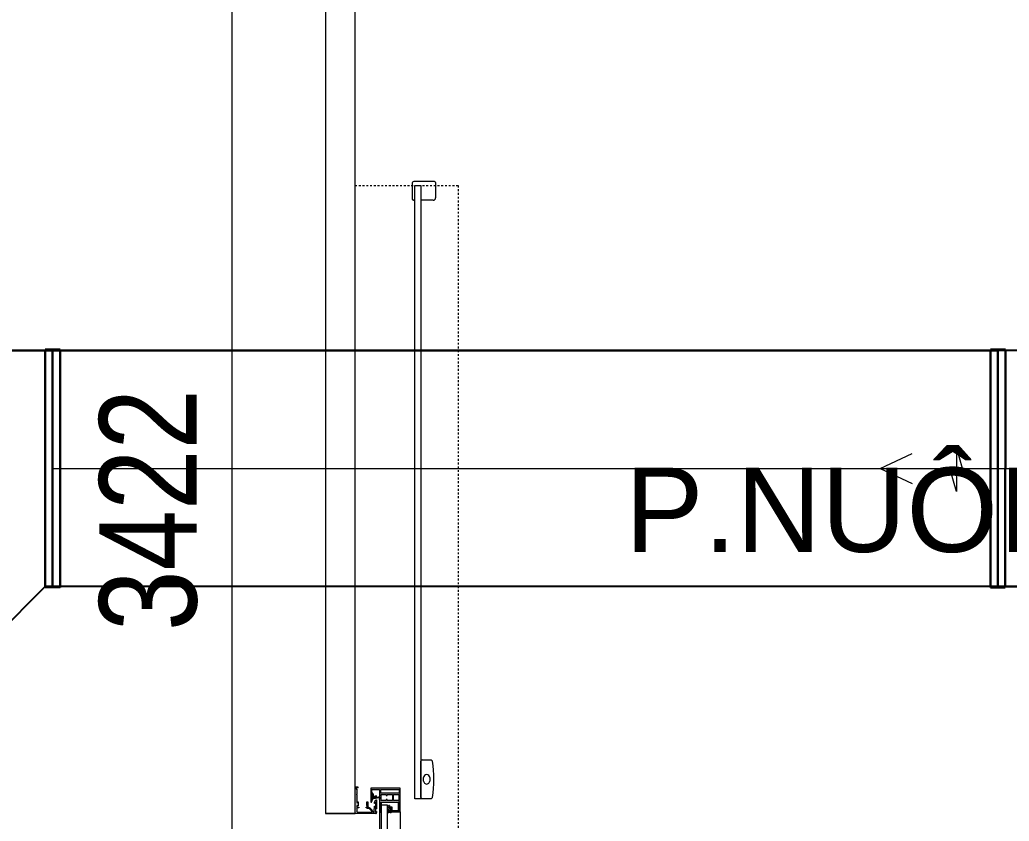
# Model space of a CAD drawing. Header units: millimetres. Extents: x -21807 to 22087, y 36760 to 60640.
# Drawn here: x -677 to 1000, y 55039 to 56398 of the extents above; entities that cross this region are included whole.
import ezdxf

# ---------------------------------------------------------------- set-up
doc = ezdxf.new("R2010")
doc.units = ezdxf.units.MM
doc.linetypes.add('Dash', pattern=[6.35, 3.175, -3.175])
for name, color, linetype, lineweight in [('A-ANNO-DIMS', 7, 'Continuous', 9), ('A-ANNO-DIMS-110', 7, 'Continuous', 9), ('A-AREA-IDEN', 7, 'Continuous', 9), ('A-DETL-GENF', 7, 'Continuous', 5), ('A-GENM', 7, 'Continuous', 5), ('A-WALL', 7, 'Continuous', 9), ('M-HVAC-CDFF', 7, 'Continuous', 5), ('M-HVAC-DUCT', 7, 'Continuous', 25), ('M-HVAC-DUCT-CNTR', 7, 'Continuous', 5)]:
    doc.layers.add(name, color=color, linetype=linetype, lineweight=lineweight)
doc.layers.add('A-DOOR', color=5, linetype='Continuous', lineweight=9, true_color=0x0000ff)
doc.layers.add('A-DOOR-HDLN', color=5, linetype='Dash', lineweight=9, true_color=0x0000ff)
doc.styles.add('Arial_3', font='arial.ttf', dxfattribs={"width": 0.8, "height": 165})
doc.styles.add('Arial_4', font='arial.ttf', dxfattribs={"height": 143})
doc.dimstyles.new('AK_DIM_2_0_Arial_đỏ', dxfattribs={"dimscale": 304.8, "dimtxt": 168.342801, "dimasz": 0.180446, "dimexe": 0.180446, "dimexo": 0.180446, "dimgap": 0.036089, "dimtad": 1, "dimdec": 0, "dimzin": 0, "dimdsep": 46, "dimtxsty": 'Arial_3', "dimblk1": 'OBLIQUE', "dimblk2": 'OBLIQUE', "dimsah": 1, "dimcen": 0.09, "dimadec": 0, "dimazin": 0, "dimtfac": 1, "dimtdec": 4, "dimtix": 1, "dimtmove": 0, "dimatfit": 3, "dimfxl": 1, "dimtvp": 1, "dimtolj": 1, "dimtzin": 0, "dimarcsym": 2})

# ---------------------------------------------------------------- blocks, each defined once
blk = doc.blocks.new('Automatic-Door_Single_Gilgen_SL-PSXP_Without-Side-Panel_On-Wall - Automatic-Door_Single_Gilgen_SL-PSXP_Without-Side-Panel_On-Wall-V2-MẶT BẰNG HỆ THỐNG GIÓ CẤP AHU')
at = {"layer": 'A-DETL-GENF', "lineweight": 9, "true_color": 0xe2e2e2}
h = blk.add_hatch(color=254, dxfattribs=at)
h.paths.add_polyline_path([(-503, 66.5), (-503, 68.5), (-519.5, 68.5), (-522, 77.8), (-522.9, 66.5)])
h.paths.add_polyline_path([(-540.5, 66.5), (-530.1, 66.5), (-532, 69), (-532, 77.8), (-534.5, 68.5), (-540.5, 68.5)])
h.paths.add_polyline_path([(-543, 51.5), (-535.8, 51.5), (-534.5, 53.5), (-540.5, 53.5), (-540.5, 66.5)])
h.paths.add_polyline_path([(-522, 90.2), (-532, 90.2), (-532, 88.4), (-522, 88.4)])
h.paths.add_polyline_path([(-503, 101.5), (-543, 101.5), (-543, 51.5), (-540.5, 68.5), (-540.5, 99.5), (-522, 99), (-522, 90.2), (-519.5, 99.5), (-503, 99.5)])
h.paths.add_polyline_path([(-519, 52.8), (-525.2, 52.9), (-533, 52.9), (-535.8, 51.5), (-519, 51.5)])
h.paths.add_polyline_path([(-519.5, 68.5), (-519.9, 97.8), (-522, 88.4), (-522, 79.6)])
h.paths.add_polyline_path([(-522, 69), (-532, 69), (-528, 66.5), (-525, 66.5)])
h.paths.add_polyline_path([(-532, 90.2), (-532, 99), (-534.5, 99.5), (-534, 97.8)])
h.paths.add_polyline_path([(-532, 79.6), (-532, 88.4), (-534.5, 97.8), (-534.5, 68.5)])
h = blk.add_hatch(color=254, dxfattribs=at)
h.paths.add_polyline_path([(-504.6, 87.9), (-510.7, 87.9), (-509.1, 86.3), (-504.6, 86.3)])
h.paths.add_polyline_path([(-503, 97.8), (-503, 99.5), (-519.5, 99.5), (-519.5, 97.9), (-504.6, 97.8), (-504.6, 87.9), (-503, 84.7)])
h = blk.add_hatch(color=254, dxfattribs=at)
h.paths.add_polyline_path([(-541, 26.5), (-532.6, 27.8), (-541, 28)])
h.paths.add_polyline_path([(-500, 25), (-513, 28), (-513, 30.3), (-518.5, 29.7), (-518.5, 28), (-541, 26.5), (-545, 25)])
h.paths.add_polyline_path([(-500, 25), (-504, 28), (-509.5, 28)])
h.paths.add_polyline_path([(-500, 60), (-502, 53.3), (-502, 30), (-500, 25)])
h.paths.add_polyline_path([(-502, 57.3), (-502, 59.3), (-509.5, 59.3), (-508.2, 57.3)])
h.paths.add_polyline_path([(-504.5, 53), (-505.8, 53.8), (-509, 50.6), (-508.2, 49.3)])
h.paths.add_polyline_path([(-508, 61.5), (-523, 61.5), (-518.5, 60.1), (-511, 60.1)])
h.paths.add_polyline_path([(-510, 46.4), (-520, 46.4), (-515.3, 45)])
at = {"layer": 'A-DETL-GENF', "color": 253, "lineweight": 9, "true_color": 0xaaaaaa}
for p, q in [((-1572, 159.7), (-1572, 124.4)), ((-1570.2, 161.5), (-1543.9, 161.5)), ((-1540, 157.6), (-1540, 136.5)), ((-591, 138.8), (-591, 153.8)), ((-560.9, 151.4), (-555.1, 151.4)), ((-525, 153.8), (-525, 138.8)), ((-1565, 126.5), (-1565, 136.5)), ((-1565, 136.5), (-1540, 136.5)), ((-527.3, 136.5), (-588.7, 136.5)), ((-555.1, 141.2), (-560.9, 141.2)), ((-1541.3, 122.5), (-1570.1, 122.5)), ((-1540, 126.5), (-1565, 126.5)), ((-1540, 126.5), (-1540, 123.8)), ((-503, 101.5), (-543, 101.5)), ((-543, 101.5), (-543, 51.5)), ((-503, 99.5), (-503, 101.5)), ((-540.5, 68.5), (-540.5, 99.5)), ((-540.5, 99.5), (-534.5, 99.5)), ((-534.5, 99.5), (-534.5, 68.5)), ((-532, 90.2), (-532, 99)), ((-532, 99), (-522, 99)), ((-522, 90.2), (-532, 90.2)), ((-532, 88.4), (-522, 88.4)), ((-532, 79.6), (-532, 88.4)), ((-522, 99), (-522, 90.2)), ((-522, 88.4), (-522, 79.6)), ((-503, 99.5), (-519.5, 99.5)), ((-519.5, 99.5), (-519.5, 97.9)), ((-519.5, 68.5), (-519.5, 99.5)), ((-519.5, 99.5), (-503, 99.5)), ((-519.5, 97.9), (-504.6, 97.9)), ((-504.6, 87.9), (-510.7, 87.9)), ((-510.7, 87.9), (-510.7, 84.7)), ((-510.7, 84.7), (-509.1, 84.7)), ((-509.1, 84.7), (-509.1, 86.3)), ((-509.1, 86.3), (-504.6, 86.3)), ((-504.6, 97.9), (-504.6, 87.9)), ((-504.6, 86.3), (-504.6, 84.7)), ((-504.6, 84.7), (-503, 84.7)), ((-503, 84.7), (-503, 99.5)), ((-503, 86.7), (-503, 84.7)), ((-534.5, 68.5), (-540.5, 68.5)), ((-530.5, 79.6), (-532, 79.6)), ((-532, 69), (-532, 77.8)), ((-532, 77.8), (-530.5, 77.8)), ((-522, 69), (-532, 69)), ((-530.5, 77.8), (-530.5, 79.6)), ((-522, 79.6), (-523.5, 79.6)), ((-523.5, 79.6), (-523.5, 77.8)), ((-523.5, 77.8), (-522, 77.8)), ((-522, 77.8), (-522, 69)), ((-503, 68.5), (-519.5, 68.5)), ((-501.8, 69.5), (-518.3, 69.5)), ((-518.3, 69.5), (-518.3, 68.5)), ((-518.3, 68.5), (-503, 68.5)), ((-513.4, 83.5), (-513.4, 82.2)), ((-511.9, 79.5), (-510.9, 79.5)), ((-510.9, 79.5), (-510.9, 82.3)), ((-510.9, 82.3), (-507.6, 82.3)), ((-507.6, 82.3), (-506.3, 79.5)), ((-506.3, 79.5), (-504.8, 79.5)), ((-504.8, 79.5), (-506.2, 82.6)), ((-506.2, 82.6), (-503.4, 82.6)), ((-503.4, 82.6), (-502.1, 79.5)), ((-503, 68.5), (-503, 66.9)), ((-503, 66.5), (-503, 68.5)), ((-502.1, 79.5), (-500.4, 79.5)), ((-502, 66.9), (-501.8, 69.5)), ((-543, 51.5), (-535.8, 51.5)), ((-540.5, 53.5), (-540.5, 66.5)), ((-540.5, 66.5), (-530.1, 66.5)), ((-534.5, 53.5), (-540.5, 53.5)), ((-535.8, 51.5), (-519, 51.5)), ((-531.6, 55.1), (-534.5, 55.1)), ((-534.5, 55.1), (-534.5, 53.5)), ((-533, 52.9), (-533, 54.1)), ((-533, 54.1), (-531.6, 54.1)), ((-525.2, 52.9), (-533, 52.9)), ((-530, 56.1), (-532.9, 56.1)), ((-532.9, 56.1), (-532.9, 55.1)), ((-532.9, 55.1), (-531.2, 55.1)), ((-531.2, 54.1), (-532.6, 54.1)), ((-532.6, 54.1), (-532.6, 53.1)), ((-532.6, 53.1), (-525.6, 53.1)), ((-531.6, 54.1), (-531.6, 55.1)), ((-531.2, 55.1), (-531.2, 54.1)), ((-530.4, 54.1), (-530.4, 55.1)), ((-530.4, 55.1), (-527.8, 55.1)), ((-527.8, 54.1), (-530.4, 54.1)), ((-530.1, 66.5), (-528.8, 65.7)), ((-527, 61.6), (-530, 61.1)), ((-530, 61.1), (-529.1, 56.1)), ((-529.3, 60.6), (-526.9, 61)), ((-528.5, 56.1), (-529.3, 60.6)), ((-528.8, 65.7), (-528, 65.7)), ((-526.1, 56.1), (-528.5, 56.1)), ((-528, 65.7), (-528, 66.5)), ((-528, 66.5), (-525, 66.5)), ((-527.8, 55.1), (-527.8, 54.1)), ((-526.9, 65.5), (-527.7, 65.4)), ((-527.7, 65.4), (-527, 61.6)), ((-527, 54.1), (-527, 55.1)), ((-527, 55.1), (-526.1, 55.1)), ((-525.6, 54.1), (-527, 54.1)), ((-525.3, 56.2), (-526.9, 65.5)), ((-526.9, 61), (-526.1, 56.1)), ((-525, 55.1), (-526.7, 55.1)), ((-526.7, 55.1), (-526.7, 54.1)), ((-526.7, 54.1), (-525.2, 54.1)), ((-525.6, 53.1), (-525.6, 54.1)), ((-525.2, 54.1), (-525.2, 52.9)), ((-525, 66.5), (-525, 65.7)), ((-525, 65.7), (-524.2, 65.7)), ((-519, 52.8), (-525, 55.1)), ((-524.2, 65.7), (-522.9, 66.5)), ((-523, 61.5), (-508, 61.5)), ((-523, 60.2), (-523, 61.5)), ((-519, 57.9), (-523, 60.2)), ((-522.9, 66.5), (-503, 66.5)), ((-517, 57.9), (-519, 57.9)), ((-519, 51.5), (-519, 52.8)), ((-518.5, 60.1), (-518.5, 58.9)), ((-511, 60.1), (-518.5, 60.1)), ((-518.5, 58.9), (-517, 58.9)), ((-517, 58.9), (-517, 57.9)), ((-512.5, 58.9), (-511, 58.9)), ((-512.5, 57.9), (-512.5, 58.9)), ((-509.3, 57.9), (-512.5, 57.9)), ((-511, 58.9), (-511, 60.1)), ((-509.5, 60.5), (-509.5, 59.3)), ((-508, 60.5), (-509.5, 60.5)), ((-509.5, 59.3), (-502, 59.3)), ((-508.2, 57.3), (-509.3, 57.9)), ((-509, 50.6), (-505.8, 53.8)), ((-502, 57.3), (-508.2, 57.3)), ((-504.5, 53), (-508.2, 49.3)), ((-508, 61.5), (-508, 60.5)), ((-502, 53.3), (-503.8, 53.3)), ((-503.5, 61.5), (-501.5, 61.5)), ((-503.5, 60.5), (-503.5, 61.5)), ((-502, 60.5), (-503.5, 60.5)), ((-503.3, 54.8), (-502, 54.8)), ((-503, 66.9), (-502, 66.9)), ((-502, 59.3), (-502, 60.5)), ((-502, 54.8), (-502, 57.3)), ((-502, 30), (-502, 53.3)), ((-500, 60), (-500, 25)), ((-520, 46.4), (-510, 46.4)), ((-520, 45), (-520, 46.4)), ((-515.3, 45), (-520, 45)), ((-514.5, 44.7), (-515.3, 45)), ((-513.5, 44.7), (-514.5, 44.7)), ((-512.8, 45.2), (-513.5, 44.7)), ((-511, 45.2), (-512.8, 45.2)), ((-511, 43.8), (-511, 45.2)), ((-509.5, 43.8), (-511, 43.8)), ((-510, 46.4), (-510, 48.1)), ((-509.5, 45.2), (-509.5, 43.8)), ((-508.5, 45.2), (-509.5, 45.2)), ((-508.5, 48.6), (-508.5, 45.2)), ((-545, 29.5), (-543.6, 29.5)), ((-545, 25), (-545, 29.5)), ((-500, 25), (-545, 25)), ((-543.8, 28), (-543.8, 26.5)), ((-542.7, 28), (-543.8, 28)), ((-543.8, 26.5), (-541, 26.5)), ((-543.6, 29.5), (-542.7, 28)), ((-541, 28), (-532.6, 28)), ((-541, 26.5), (-541, 28)), ((-531.4, 28), (-518.5, 28)), ((-520.1, 29.7), (-519.5, 30.3)), ((-518.5, 29.7), (-520.1, 29.7)), ((-519.5, 30.3), (-513, 30.3)), ((-518.5, 28), (-518.5, 29.7)), ((-513, 30.3), (-513, 28)), ((-513, 28), (-511, 28)), ((-511, 31.2), (-509.5, 31.2)), ((-511, 28), (-511, 31.2)), ((-509.5, 31.2), (-509.5, 28)), ((-509.5, 28), (-504, 28))]:
    blk.add_line(p, q, dxfattribs=at)
for centre, radius, start, end in [((-1570.2, 159.7), 1.78, 90, 180), ((-1543.9, 157.6), 3.92, 0, 90), ((-587.3, 152.3), 3.96, 111.5692, 158.4308), ((-558, -30.7), 189.2, 80.6405, 99.3595), ((-560.9, 146.3), 5.1, 90, 270), ((-555.1, 146.3), 5.1, 270, 90), ((-528.7, 152.3), 3.96, 21.5692, 68.4308), ((-588.7, 138.8), 2.26, 180, 270), ((-527.3, 138.8), 2.26, 270, 360), ((-1570.1, 124.4), 1.93, 180, 270), ((-1541.3, 123.8), 1.33, 270, 0), ((-511.2, 88.8), 5.7, 246.5933, 327.974), ((-504.4, 86.1), 1.99, 191.6146, 314.3914), ((-504.2, 84.4), 2.66, 3.0086, 62.3926), ((-486.8, 85.3), 14.8, 183.0086, 202.9914), ((-514.5, 79.8), 2.6, 353.5555, 66.4445), ((-529.6, 56.1), 0.462, 175.1879, 9.8931), ((-526.1, 56), 0.9, 270, 9.8931), ((-506.5, 48.1), 3.5, 135, 180), ((-503.3, 51.3), 3.5, 90, 135), ((-503.8, 52.3), 1, 90, 135), ((-501.5, 60), 1.5, 0, 90.037), ((-507.5, 48.6), 1, 135, 180), ((-532, 28), 0.583, 180, 360), ((-504, 30), 2, 270, 0)]:
    blk.add_arc(centre, radius, start, end, dxfattribs=at)
at = {"layer": 'A-DOOR-HDLN', "color": 161, "lineweight": 13, "true_color": 0xaaaaff}
for p, q in [((-1565, 200), (535, 200)), ((-1565, 25), (-1565, 200))]:
    blk.add_line(p, q, dxfattribs=at)
at = {"layer": 'A-GENM', "color": 253, "lineweight": 9, "true_color": 0xaaaaaa}
for p, q in [((-1565, 136.5), (-525, 136.5)), ((-1565, 126.5), (-1565, 136.5)), ((-525, 136.5), (-525, 126.5)), ((-525, 126.5), (-1565, 126.5)), ((-503, 101.5), (446, 101.5)), ((-514.5, 79.5), (458.5, 79.5)), ((-514.5, 69.5), (-514.5, 79.5)), ((458.5, 69.5), (-514.5, 69.5)), ((-503, 66.5), (446, 66.5))]:
    blk.add_line(p, q, dxfattribs=at)
blk = doc.blocks.new('AK-SGS-M3-A_rvt-1-MẶT BẰNG HỆ THỐNG GIÓ CẤP AHU')
at = {"layer": 'A-WALL', "color": 253, "lineweight": 13, "true_color": 0xaaaaaa}
for p, q in [((-158.6, 58116.9), (-158.6, 55051.9)), ((-108.6, 55051.9), (-108.6, 57516.9)), ((-158.6, 56406.9), (-158.6, 55051.9)), ((-108.6, 55051.9), (-108.6, 56406.9)), ((-158.6, 55051.9), (-108.6, 55051.9)), ((-108.6, 55051.9), (-158.6, 55051.9))]:
    blk.add_line(p, q, dxfattribs=at)
at = {"layer": 'A-DOOR', "color": 9, "lineweight": 13, "true_color": 0xaaaad4, "rotation": 269.9999999999999}
blk.add_blockref('Automatic-Door_Single_Gilgen_SL-PSXP_Without-Side-Panel_On-Wall - Automatic-Door_Single_Gilgen_SL-PSXP_Without-Side-Panel_On-Wall-V2-MẶT BẰNG HỆ THỐNG GIÓ CẤP AHU', (-133.6, 54551.9), dxfattribs=at)
blk = doc.blocks.new('ChanRe_ChuNhat_NepC1 - Standard-2174872-MẶT BẰNG HỆ THỐNG GIÓ CẤP AHU')
at = {"layer": 'M-HVAC-DUCT', "color": 5, "true_color": 0x0000ff}
for p, q in [((0, 350), (-6.096, 350)), ((-6.096, -200), (-6.096, 350)), ((-6.096, 350), (-6.096, -200)), ((-6.096, 350), (0, 350)), ((150, 200), (0, 350)), ((150, 200), (0, 350)), ((150, -202), (150, 202)), ((150, 202), (150, -202)), ((162.5, 202), (150, 202)), ((162.5, 202), (150, 202)), ((162.5, -202), (162.5, 202)), ((162.5, 202), (162.5, -202)), ((175, 202), (162.5, 202)), ((175, 202), (162.5, 202)), ((162.5, -202), (162.5, 202)), ((162.5, 202), (162.5, -202)), ((175, -202), (175, 202)), ((175, 202), (175, -202)), ((150, 200), (150, -200)), ((150, -200), (150, 200)), ((150, -200), (150, 200)), ((150, 200), (150, -200)), ((162.5, 200), (150, 200)), ((162.5, 200), (150, 200)), ((162.5, -200), (162.5, 200)), ((162.5, 200), (162.5, -200)), ((175, 200), (162.5, 200)), ((175, 200), (162.5, 200)), ((162.5, -200), (162.5, 200)), ((162.5, 200), (162.5, -200)), ((175, -200), (175, 200)), ((175, 200), (175, -200)), ((-6.096, -200), (150, -200)), ((150, -200), (-6.096, -200)), ((150, -200), (162.5, -200)), ((162.5, -200), (150, -200)), ((162.5, -200), (175, -200)), ((175, -200), (162.5, -200)), ((150, -202), (162.5, -202)), ((162.5, -202), (150, -202)), ((162.5, -202), (175, -202)), ((175, -202), (162.5, -202))]:
    blk.add_line(p, q, dxfattribs=at)
blk = doc.blocks.new('MatNaGioCap_KemHopGio_KemLocHepa - CẤP F4-2175105-MẶT BẰNG HỆ THỐNG GIÓ CẤP AHU')
at = {"layer": 'A-GENM', "color": 5, "true_color": 0x0000ff}
for p, q in [((0, -460), (0, -360)), ((0, -460), (-36.1, -470.4)), ((-36.1, -470.4), (38.7, -470.4)), ((38.7, -470.4), (0, -481.4)), ((0, -600), (0, -485)), ((0, -600), (-25.4, -545.6)), ((0, -600), (25.4, -545.6))]:
    blk.add_line(p, q, dxfattribs=at)
blk = doc.blocks.new('Cut_ChuNhat_NepC1 - 1 W-2173896-MẶT BẰNG HỆ THỐNG GIÓ CẤP AHU')
at = {"layer": 'M-HVAC-DUCT', "color": 5, "true_color": 0x0000ff}
for p, q in [((-15158.5, 55749.3), (-15159.2, 55345.3)), ((-15159.2, 55345.3), (-15158.5, 55749.3)), ((-14754.5, 55748.6), (-15158.5, 55749.3)), ((-15158.5, 55749.3), (-14754.5, 55748.6)), ((-15156.5, 55747.2), (-15157.2, 55347.2)), ((-15157.2, 55347.2), (-15156.5, 55747.2)), ((-15156.5, 55747.2), (-14756.5, 55746.6)), ((-15156.5, 55747.2), (-14556.5, 55746.3)), ((-14756.5, 55746.6), (-14757.2, 55346.6)), ((-14556.5, 55746.3), (-14756.5, 55746.6)), ((-14755.2, 55344.6), (-14754.5, 55748.6)), ((-14754.5, 55748.6), (-14755.2, 55344.6)), ((-14569, 55748.3), (-14569.7, 55344.3)), ((-14569.7, 55344.3), (-14569, 55748.3)), ((-14544, 55748.3), (-14569, 55748.3)), ((-14569, 55748.3), (-14544, 55748.3)), ((-14556.5, 55746.3), (-14557.2, 55346.3)), ((-14557.2, 55346.3), (-14556.5, 55746.3)), ((-14544, 55748.3), (-14544.7, 55344.3)), ((-14544.7, 55344.3), (-14544, 55748.3)), ((-14757.2, 55346.6), (-15157.2, 55347.2)), ((-15157.2, 55347.2), (-14557.2, 55346.3)), ((-15159.2, 55345.3), (-14755.2, 55344.6)), ((-14755.2, 55344.6), (-15159.2, 55345.3)), ((-14757.2, 55346.6), (-14557.2, 55346.3)), ((-14569.7, 55344.3), (-14544.7, 55344.3)), ((-14569.7, 55344.3), (-14544.7, 55344.3))]:
    blk.add_line(p, q, dxfattribs=at)
blk = doc.blocks.new('AK-SGS-M3-Hrvt_rvt-1-MẶT BẰNG HỆ THỐNG GIÓ CẤP AHU')
at = {"layer": 'M-HVAC-DUCT', "color": 5, "true_color": 0x0000ff}
for p, q in [((-621.5, 55836.9), (-621.5, 55436.9)), ((-621.5, 55436.9), (-621.5, 55836.9)), ((-621.5, 55836.9), (981.4, 55836.9)), ((981.4, 55836.9), (-621.5, 55836.9)), ((981.4, 55836.9), (981.4, 55436.9)), ((981.4, 55436.9), (981.4, 55836.9)), ((981.4, 55436.9), (-621.5, 55436.9)), ((981.4, 55436.9), (-621.5, 55436.9))]:
    blk.add_line(p, q, dxfattribs=at)
at = {"layer": 'M-HVAC-DUCT-CNTR', "color": 5, "true_color": 0x0000ff}
blk.add_line((-621.5, 55636.9), (981.4, 55636.9), dxfattribs=at)
at = {"layer": 'M-HVAC-CDFF', "color": 5, "lineweight": 25, "true_color": 0x0000ff, "rotation": 269.9999999999985}
blk.add_blockref('MatNaGioCap_KemHopGio_KemLocHepa - CẤP F4-2175105-MẶT BẰNG HỆ THỐNG GIÓ CẤP AHU', (1381.4, 55636.9), dxfattribs=at)
at = {"layer": 'M-HVAC-DUCT', "color": 5, "lineweight": 25, "true_color": 0x0000ff, "extrusion": (0, 0, -1), "rotation": 180}
blk.add_blockref('ChanRe_ChuNhat_NepC1 - Standard-2174872-MẶT BẰNG HỆ THỐNG GIÓ CẤP AHU', (784, 55636.9), dxfattribs=at)
at = {"layer": 'M-HVAC-DUCT', "color": 5, "lineweight": 25, "true_color": 0x0000ff, "rotation": 180.089309646653}
blk.add_blockref('Cut_ChuNhat_NepC1 - 1 W-2173896-MẶT BẰNG HỆ THỐNG GIÓ CẤP AHU', (-13662, 111160.5), dxfattribs=at)
blk = doc.blocks.new('DIMBLOCK32-MẶT BẰNG HỆ THỐNG GIÓ CẤP AHU')
at = {"layer": 'A-ANNO-DIMS-110', "color": 1, "true_color": 0xff0000}
for p, q in [((-317.2, 57274.5), (-344.7, 57302)), ((-317.2, 57274.5), (-729, 57274.5)), ((-317.2, 53852.5), (-317.2, 57274.5)), ((-317.2, 57274.5), (-289.7, 57247)), ((-317.2, 57274.5), (-262.2, 57274.5)), ((-317.2, 53852.5), (-344.7, 53880)), ((-317.2, 53852.5), (-729, 53852.5)), ((-317.2, 53852.5), (-289.7, 53825)), ((-317.2, 53852.5), (-262.2, 53852.5))]:
    blk.add_line(p, q, dxfattribs=at)
at = {"layer": 'A-ANNO-DIMS-110', "color": 0, "insert": (-542.5, 55361.5), "char_height": 165, "width": 484.827, "attachment_point": 1, "rotation": 90, "line_spacing_factor": 0.941778, "style": 'Arial_3'}
blk.add_mtext('3422', dxfattribs=at)
blk = doc.blocks.new('_Oblique')
at = {"color": 0, "linetype": 'ByBlock', "lineweight": -2}
blk.add_line((-0.5, -0.5), (0.5, 0.5), dxfattribs=at)

msp = doc.modelspace()

# ---------------------------------------------------------------- block references
at = {"lineweight": 5}
for name in ['AK-SGS-M3-Hrvt_rvt-1-MẶT BẰNG HỆ THỐNG GIÓ CẤP AHU', 'AK-SGS-M3-A_rvt-1-MẶT BẰNG HỆ THỐNG GIÓ CẤP AHU']:
    msp.add_blockref(name, (0, 0), dxfattribs=at)

# ---------------------------------------------------------------- texts
at = {"layer": 'A-AREA-IDEN', "insert": (1397.9, 55493.4), "char_height": 143, "width": 2073.5, "attachment_point": 8, "line_spacing_factor": 0.936439, "style": 'Arial_4'}
msp.add_mtext('\\pxqc,t9.76923,19.53846,29.30769,39.07692,48.84615,58.61538,68.38462,78.15385,87.92308,97.69231,107.46154,117.23077,127,136.76923,146.53846,156.30769,166.07692,175.84615,185.61538,195.38462,205.15385,214.92308,224.69231,234.46154,244.23077,254,263.76923,273.53846,283.30769,293.07692,302.84615,312.61538;{P.NUÔI CẤY VI SINH 1}', dxfattribs=at)

# ---------------------------------------------------------------- dimensions: what is measured, and where the dimension line sits
at = {"layer": 'A-ANNO-DIMS', "color": 1, "true_color": 0xff0000}
dim = msp.add_linear_dim(base=(-317.2, 57274.5), p1=(-784, 53852.5), p2=(-784, 57274.5), angle=90, dimstyle='AK_DIM_2_0_Arial_đỏ', override={"dimpost": '<>', "dimfxl": 3422.058927}, dxfattribs=at)
dim.commit()
dim.dimension.update_dxf_attribs({"geometry": 'DIMBLOCK32-MẶT BẰNG HỆ THỐNG GIÓ CẤP AHU', "text_midpoint": (-412.5, 55563.5)})

doc.saveas('drawing.dxf')
